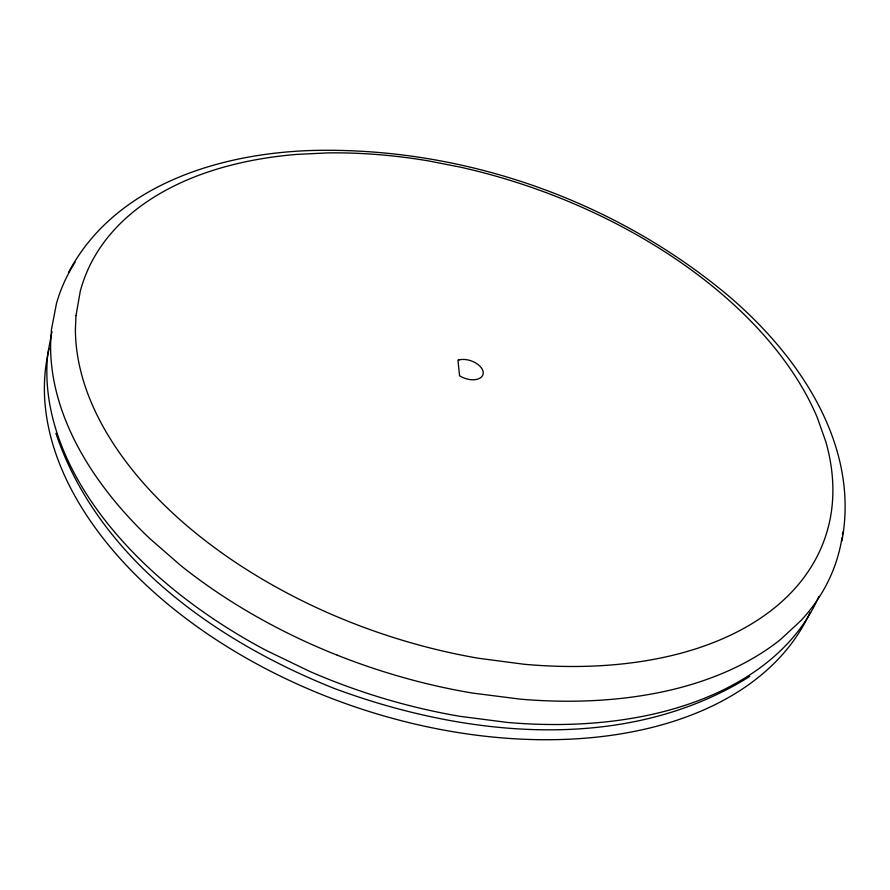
<?xml version="1.0" encoding="UTF-8"?>
<svg xmlns="http://www.w3.org/2000/svg" width="890" height="890" viewBox="0 0 890 890"><rect width="100%" height="100%" fill="white"/><g stroke="black" fill="none" stroke-linecap="round" stroke-linejoin="round"><path stroke-width="1.33" d="M841.907 540.931C860.463 442.464 795.549 350.894 723.036 291.33C610.295 199.16 464.035 148.274 318.442 150.343C224.035 151.856 115.4 183.318 68.474 272.618M51.976 331.558L47.949 352.585A407.164 252.282 19.1 0 0 57.227 433.586M749.792 676.422C626.126 753.986 465.915 737.176 334.796 688.649C216.626 641.634 98.123 558.731 55.903 433.319M810.089 612.287A403.315 252.882 19.1 0 1 351.405 705.636A403.315 252.882 19.1 0 1 49.206 348.491M75.072 262.283A411.747 250.557 19.1 0 0 56.448 303.59L51.487 329.478L50.619 343.874A412.148 250.735 19.1 0 0 66.027 421.348A408.377 248.633 19 0 0 80.823 452.064A412.192 250.702 19.1 0 0 149.353 538.172L180.503 565.339A412.081 250.602 19.1 0 0 273.564 625.893A409.077 249.111 19.1 0 0 337.266 655.196M842.785 532.176A408.71 248.677 19.2 0 1 842.441 534.812M842.051 537.438A408.71 248.677 19.2 0 1 834.286 567.13A412.37 250.913 19.1 0 1 801 620.519L780.786 639.287A411.936 250.591 19.1 0 1 696.97 682.752A407.809 248.366 19.2 0 1 659.546 692.465M659.546 692.453A412.738 250.958 19.1 0 1 520.361 699.151L472.59 693.087A411.892 250.502 19.1 0 1 337.277 655.185M57.227 433.586A403.715 250.312 19 0 0 68.775 462.288A407.698 252.526 19.1 0 0 129.662 548.852A404.36 250.758 19.1 0 0 174.162 589.925A407.397 252.337 19.1 0 0 265.754 650.201L309.876 671.483A408.109 252.682 19.1 0 0 459.952 716.328L507.233 722.424A407.409 252.348 19.1 0 0 631.088 718.452A404.349 250.724 19.1 0 0 684.466 705.536M684.466 705.525A407.709 252.549 19.1 0 0 756.433 670.404A404.016 250.457 19.2 0 0 788.295 642.758A407.553 252.526 19.1 0 0 818.811 596.634M75.995 315.672L75.405 329.278A393.747 236.117 19.1 0 0 91.225 402.313A390.132 234.126 19.1 0 0 105.699 431.216A393.792 236.095 19.1 0 0 171.681 512.128A389.853 234.059 19.1 0 0 201.44 537.638A393.692 236.006 19.1 0 0 289.962 594.553A390.788 234.571 19.1 0 0 350.382 622.188A393.502 235.906 19.1 0 0 478.542 658.266L523.787 664.218A394.315 236.34 19.1 0 0 655.841 658.967A389.575 233.87 19.2 0 0 691.463 650.201A393.536 235.984 19.1 0 0 760.405 618.261A390.065 234.048 19.2 0 0 790.954 592.818A393.959 236.284 19.1 0 0 823.161 542.989A390.465 234.181 19.1 0 0 831.583 510.181A393.758 236.206 19.1 0 0 825.842 441.807L817.265 417.51A394.804 236.963 19.1 0 0 770.818 343.206A388.641 232.802 19.2 0 0 751.06 321.368A393.947 236.429 19.1 0 0 696.792 273.987A389.653 233.447 19.1 0 0 659.835 248.61A394.292 236.696 19.1 0 0 592.64 212.12A389.865 233.558 19.1 0 0 549.798 194.02A393.981 236.473 19.1 0 0 460.697 167.22L428.591 160.912A394.982 237.163 19.1 0 0 327.498 152.913L296.793 154.393A393.881 236.362 19.1 0 0 228.596 165.829A390.054 233.792 19.1 0 0 191.35 178.2A394.125 236.484 19.1 0 0 137.894 208.271A389.954 233.814 19 0 0 112.374 231.934A393.358 235.95 19.1 0 0 80.278 291.208L75.995 315.672M459.029 359.894L457.961 360.161L459.563 375.803L460.742 376.47A15.742 9.289 19.1 0 0 480.155 378.028A15.742 9.289 19.1 0 0 478.831 365.167A15.742 9.289 19.1 0 0 459.029 359.894"/></g></svg>
